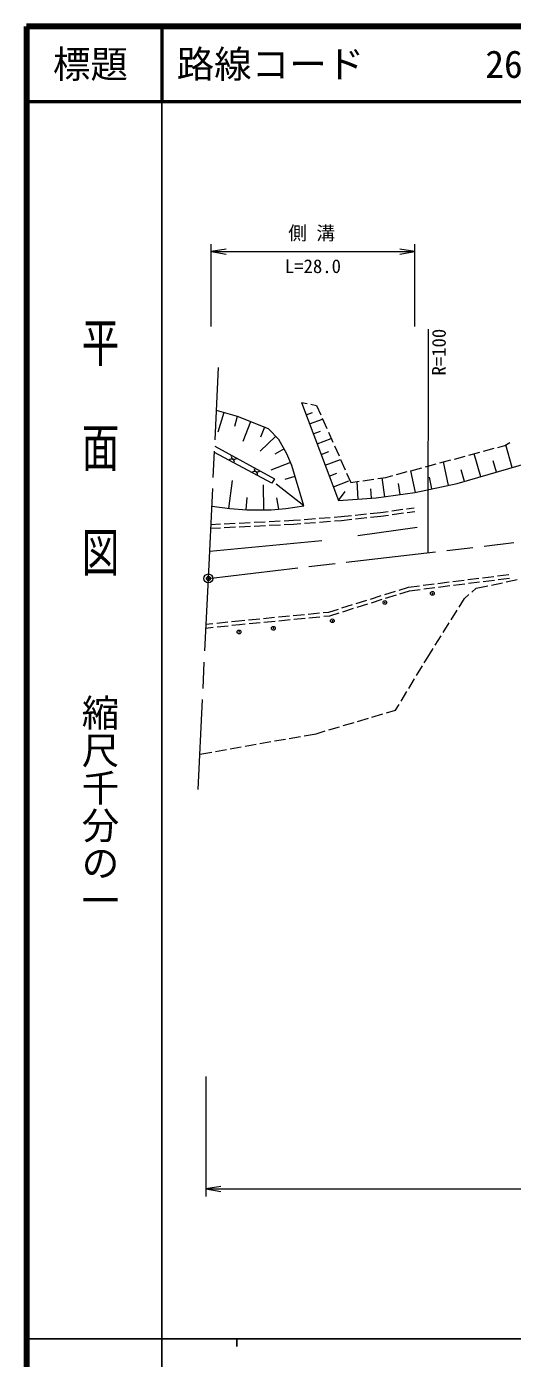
# Model space of a CAD drawing. Units: millimetres at full size, sheet at 1:1000; details may follow other scales. Extents: x 40000 to 680000, y 20000 to 380000.
# Drawn here: x 40000 to 104750, y 202409 to 380000 of the extents above; entities that cross this region are included whole.
import ezdxf
from ezdxf.enums import TextEntityAlignment as Align

# ---------------------------------------------------------------- set-up
doc = ezdxf.new("R2010")
doc.units = ezdxf.units.MM
doc.header["$LTSCALE"] = 1000
doc.header["$PDMODE"] = 32
doc.header["$PDSIZE"] = 500
doc.linetypes.add('CHAIN', pattern=[18.5, 12, -1.5, 3.5, -1.5])
for name, color, linetype, lineweight in [('M-BGD', 7, 'Continuous', 13), ('M-BMK', 2, 'CHAIN', 13), ('M-BMK-ROW', 30, 'Continuous', 13), ('M-BMK-SRVR', 3, 'Continuous', 13), ('M-STR-HTXT', 7, 'Continuous', 13), ('M-TTL', 2, 'Continuous', 140), ('M-TTL-BAND', 7, 'Continuous', 25), ('M-TTL-LINE', 7, 'Continuous', 50)]:
    doc.layers.add(name, color=color, linetype=linetype, lineweight=lineweight)
doc.layers.add('M-OTRS', color=6, linetype='Continuous')
doc.layers.add('M-TTL-TXT', color=7, linetype='Continuous')
doc.styles.add('@ＭＳ ゴシック', font='')
doc.styles.add('ＭＳ ゴシック', font='')
doc.styles.get('@ＭＳ ゴシック').set_extended_font_data('@MS Gothic')
doc.styles.get('ＭＳ ゴシック').set_extended_font_data('MS Gothic')

# ---------------------------------------------------------------- blocks, each defined once
blk = doc.blocks.new('open_arrow')
at = {"color": 0, "linetype": 'Continuous', "lineweight": -2}
blk.add_lwpolyline([(7.5, 1.25), (0, 0), (7.5, -1.25)], dxfattribs=at)

msp = doc.modelspace()

# ---------------------------------------------------------------- linework, layer by layer
at = {"layer": 'M-BGD'}
for p, q in [((76622, 329879), (77387, 329730)), ((77248, 328229), (78118, 328560)), ((77877, 329634), (78642, 329485)), ((78642, 329485), (79203, 328227)), ((66266, 328531), (65496, 325932)), ((68086, 327992), (67700, 326692)), ((69854, 327303), (68828, 324672)), ((77710, 327012), (79450, 327672)), ((79406, 327770), (80016, 326400)), ((73205, 325367), (71138, 323366)), ((71696, 326585), (71183, 325269)), ((78212, 325690), (79156, 326049)), ((78713, 324369), (80601, 325085)), ((80219, 325943), (80829, 324573)), ((74322, 323707), (73071, 322997)), ((79258, 322935), (80282, 323324)), ((81033, 324116), (81643, 322746)), ((98957, 322858), (100405, 323247)), ((100888, 323377), (102337, 323766)), ((102820, 323895), (103739, 324142)), ((103739, 324142), (104412, 324527)), ((104744, 321204), (103869, 324216)), ((75168, 321884), (72560, 320833)), ((79802, 321501), (81851, 322278)), ((81846, 322289), (82456, 320919)), ((93162, 321303), (94610, 321691)), ((95093, 321821), (96542, 322210)), ((96218, 318818), (95552, 321944)), ((97025, 322340), (98474, 322729)), ((100527, 319978), (99637, 323041)), ((102635, 320591), (102198, 322097)), ((75774, 320013), (74428, 319606)), ((80347, 320067), (81371, 320456)), ((82660, 320462), (83220, 319204)), ((86795, 319728), (87896, 319889)), ((87738, 317305), (87386, 319814)), ((87896, 319889), (88816, 320136)), ((89299, 320266), (90747, 320654)), ((91841, 317887), (91225, 320783)), ((91230, 320784), (92679, 321173)), ((94029, 318353), (93697, 319916)), ((98383, 319355), (97938, 320887)), ((66934, 315742), (67454, 319474)), ((71608, 315568), (71586, 318912)), ((76954, 316104), (73244, 318985)), ((80891, 318633), (82940, 319410)), ((81577, 316826), (82446, 318003)), ((83220, 319204), (84321, 319365)), ((84207, 316993), (84059, 319327)), ((84816, 319438), (86300, 319655)), ((85977, 317105), (85897, 318369)), ((89790, 317593), (89585, 319059)), ((69267, 315561), (69389, 317228)), ((73633, 315666), (73351, 317156)), ((76993, 314277), (78489, 314392)), ((78987, 314431), (80483, 314546)), ((80981, 314585), (81916, 314657)), ((81916, 314657), (83302, 314805)), ((83799, 314858), (85291, 315017)), ((83853, 314360), (85344, 314520)), ((85788, 315070), (87174, 315218)), ((85842, 314573), (87235, 314721)), ((87174, 315218), (88179, 315359)), ((87235, 314721), (88245, 314863)), ((88675, 315429), (90160, 315637)), ((88740, 314933), (90225, 315142)), ((90655, 315707), (91661, 315848)), ((90721, 315211), (91730, 315353)), ((64572, 313620), (65821, 313682)), ((64597, 313121), (65849, 313183)), ((66321, 313707), (67819, 313782)), ((66349, 313208), (67847, 313282)), ((68318, 313806), (69816, 313881)), ((68346, 313307), (69845, 313382)), ((70316, 313906), (71814, 313980)), ((70344, 313406), (71842, 313481)), ((72313, 314005), (73811, 314079)), ((72341, 313506), (73840, 313580)), ((74311, 314104), (75560, 314166)), ((74339, 313605), (75592, 313667)), ((75560, 314166), (76495, 314238)), ((75592, 313667), (76533, 313740)), ((77032, 313778), (78528, 313894)), ((79026, 313932), (80522, 314048)), ((81020, 314086), (81962, 314159)), ((81962, 314159), (83356, 314307)), ((84171, 312123), (92046, 313245)), ((64400, 310069), (79357, 311492)), ((92849, 305507), (94337, 305694)), ((94833, 305757), (96322, 305945)), ((96818, 306007), (98306, 306195)), ((96908, 305514), (98396, 305702)), ((98802, 306257), (100290, 306445)), ((98892, 305765), (100381, 305952)), ((100786, 306507), (102274, 306695)), ((100877, 306015), (102365, 306202)), ((101967, 305538), (103435, 305844)), ((102771, 306757), (104259, 306945)), ((102861, 306265), (104349, 306453)), ((103925, 305947), (105393, 306253)), ((85846, 303672), (87277, 304121)), ((87754, 304271), (89186, 304720)), ((87858, 303779), (89289, 304229)), ((89663, 304870), (90916, 305263)), ((89766, 304378), (91023, 304773)), ((90916, 305263), (92353, 305444)), ((91023, 304773), (92443, 304952)), ((92939, 305014), (94428, 305202)), ((94924, 305264), (96412, 305452)), ((97650, 302591), (98372, 303741)), ((98372, 303741), (98963, 304262)), ((99338, 304592), (99929, 305112)), ((99929, 305112), (101477, 305435)), ((79528, 301857), (80299, 301932)), ((80299, 301932), (81553, 302325)), ((82030, 302475), (83461, 302924)), ((82133, 301983), (83564, 302432)), ((83938, 303073), (85369, 303522)), ((84041, 302582), (85473, 303031)), ((85950, 303181), (87381, 303630)), ((96586, 300897), (97384, 302168)), ((63851, 300301), (64836, 300404)), ((65333, 300457), (66825, 300613)), ((67322, 300665), (68306, 300768)), ((67373, 300167), (68357, 300270)), ((68306, 300768), (69077, 300843)), ((68357, 300270), (69152, 300348)), ((69575, 300891), (71068, 301036)), ((69650, 300396), (71143, 300541)), ((71565, 301084), (73058, 301229)), ((71641, 300589), (73134, 300734)), ((73556, 301277), (75049, 301422)), ((73631, 300782), (75124, 300927)), ((75547, 301470), (77040, 301615)), ((75622, 300975), (77115, 301120)), ((77537, 301664), (79030, 301808)), ((77612, 301169), (79105, 301313)), ((79603, 301362), (80399, 301439)), ((80399, 301439), (81656, 301833)), ((95523, 299204), (96321, 300474)), ((63903, 299804), (64887, 299907)), ((65384, 299959), (66876, 300115)), ((94460, 297510), (95257, 298780)), ((93472, 295936), (94194, 297086)), ((93010, 295171), (93472, 295936)), ((90940, 291748), (91716, 293032)), ((91975, 293460), (92751, 294744)), ((89905, 290037), (90681, 291321)), ((89184, 288844), (89647, 289609)), ((84119, 287349), (85558, 287774)), ((86038, 287915), (87476, 288340)), ((87956, 288482), (89184, 288844)), ((78575, 285713), (79803, 286075)), ((80283, 286217), (81722, 286642)), ((82201, 286783), (83640, 287208)), ((69109, 284041), (70586, 284302)), ((71078, 284389), (72556, 284650)), ((73048, 284737), (74525, 284998)), ((75017, 285085), (76495, 285346)), ((76987, 285432), (78575, 285713)), ((63089, 282978), (64677, 283259)), ((65170, 283346), (66647, 283607)), ((67139, 283694), (68616, 283954))]:
    msp.add_line(p, q, dxfattribs=at)
for points in [[(76622, 329879), (81577, 316826), (86584, 317143), (91748, 317867), (97404, 319071), (136732, 330498), (147598, 333384), (148829, 334209), (149872, 335300), (150698, 336733), (151010, 338104), (151041, 339896), (150360, 346703)], [(64690, 316054), (67088, 315720), (69362, 315554), (72608, 315575), (74539, 315746), (76954, 316104), (75334, 321471), (74703, 323037), (73628, 324930), (72226, 326379), (68090, 327991), (65307, 328816)], [(65078, 324075), (73051, 319703), (72698, 319115), (65035, 323196)]]:
    msp.add_lwpolyline(points, dxfattribs=at)
for centre, start, end in [((67297, 321931), 339.58368, 144.32738), ((67681, 322709), 158.88855, 323.63225), ((70386, 320285), 339.58368, 144.32738), ((70749, 321026), 158.88855, 323.63225)]:
    msp.add_arc(centre, 404, start, end, dxfattribs=at)
at = {"layer": 'M-BMK'}
for p, q in [((64223, 306409), (65585, 334547)), ((64223, 306409), (104941, 311197)), ((62862, 278270), (64223, 306409))]:
    msp.add_line(p, q, dxfattribs=at)
at = {"layer": 'M-BMK-ROW'}
for centre in [(94083, 304427), (87758, 303202), (80751, 300775), (68314, 299277), (72890, 299769)]:
    msp.add_circle(centre, 250, dxfattribs=at)
for p in [(94083, 304427), (87758, 303202), (80751, 300775), (68314, 299277), (72890, 299769)]:
    msp.add_point(p, dxfattribs=at)
at = {"layer": 'M-BMK-SRVR'}
msp.add_circle((64223, 306409), 600, dxfattribs=at)
at = {"layer": 'M-OTRS'}
msp.add_point((64223, 306409), dxfattribs=at)
at = {"layer": 'M-STR-HTXT'}
for p, q in [((64597, 340000), (64597, 351000)), ((64597, 350000), (91730, 350000)), ((91730, 340000), (91730, 351000)), ((93548, 309857), (93584, 339644)), ((63903, 240000), (63903, 224000)), ((63903, 225000), (227824, 225000))]:
    msp.add_line(p, q, dxfattribs=at)
at = {"layer": 'M-TTL'}
for p, q in [((40000, 380000), (40000, 20000)), ((680000, 380000), (40000, 380000))]:
    msp.add_line(p, q, dxfattribs=at)
at = {"layer": 'M-TTL-BAND'}
for p, q in [((58000, 370000), (58000, 20000)), ((40000, 205000), (579000, 205000)), ((68000, 205000), (68000, 204000))]:
    msp.add_line(p, q, dxfattribs=at)
at = {"layer": 'M-TTL-LINE'}
for p, q in [((58000, 380000), (58000, 370000)), ((40000, 370000), (680000, 370000))]:
    msp.add_line(p, q, dxfattribs=at)

# ---------------------------------------------------------------- block references
at = {"layer": 'M-STR-HTXT', "xscale": 267, "yscale": 267}
for p in [(64597, 350000), (63903, 225000)]:
    msp.add_blockref('open_arrow', p, dxfattribs=at)
at = {"layer": 'M-STR-HTXT', "xscale": 267, "yscale": 267, "rotation": 180}
msp.add_blockref('open_arrow', (91730, 350000), dxfattribs=at)

# ---------------------------------------------------------------- texts
at = {"layer": 'M-STR-HTXT', "style": 'ＭＳ ゴシック'}
for s, p in [('側 溝', (78000, 351000)), ('L=28.0', (78163, 346589))]:
    msp.add_text(s, height=1833, dxfattribs=at).set_placement(p, align=Align.BOTTOM_CENTER)
msp.add_text('R=100', height=1833, rotation=89.929, dxfattribs=at).set_placement((94957, 336588), align=Align.MIDDLE_CENTER)
at = {"layer": 'M-TTL-BAND', "style": '@ＭＳ ゴシック', "width": 1.4}
msp.add_text('平  面  図', height=3666, rotation=270, dxfattribs=at).set_placement((49777, 306475), align=Align.MIDDLE_RIGHT)
at = {"layer": 'M-TTL-BAND', "style": '@ＭＳ ゴシック'}
msp.add_text('縮尺千分の一', height=3666, rotation=270, dxfattribs=at).set_placement((49777, 261030), align=Align.MIDDLE_RIGHT)
at = {"layer": 'M-TTL-TXT', "style": 'ＭＳ ゴシック'}
msp.add_text('標題', height=3666, dxfattribs=at).set_placement((48500, 375000), align=Align.MIDDLE_CENTER)
for s, p in [('路線コード', (60000, 375000)), ('261', (101142, 375000))]:
    msp.add_text(s, height=3666, dxfattribs=at).set_placement(p, align=Align.MIDDLE_LEFT)

doc.saveas('drawing.dxf')
